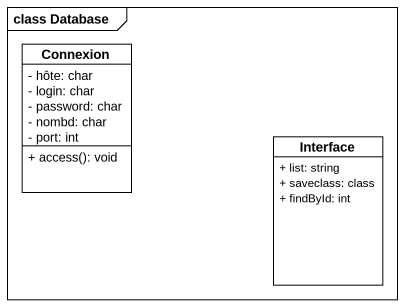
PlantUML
@startuml
mainframe class Database
hide circle
hide empty members
skinparam classAttributeIconSize 0
class Connexion {
  - hôte: char
  - login: char
  - password: char
  - nombd: char
  - port: int
  + access(): void
}
class "Interface" as Interface_ {
  + list: string
  + saveclass: class
  + findById: int
}
@enduml
